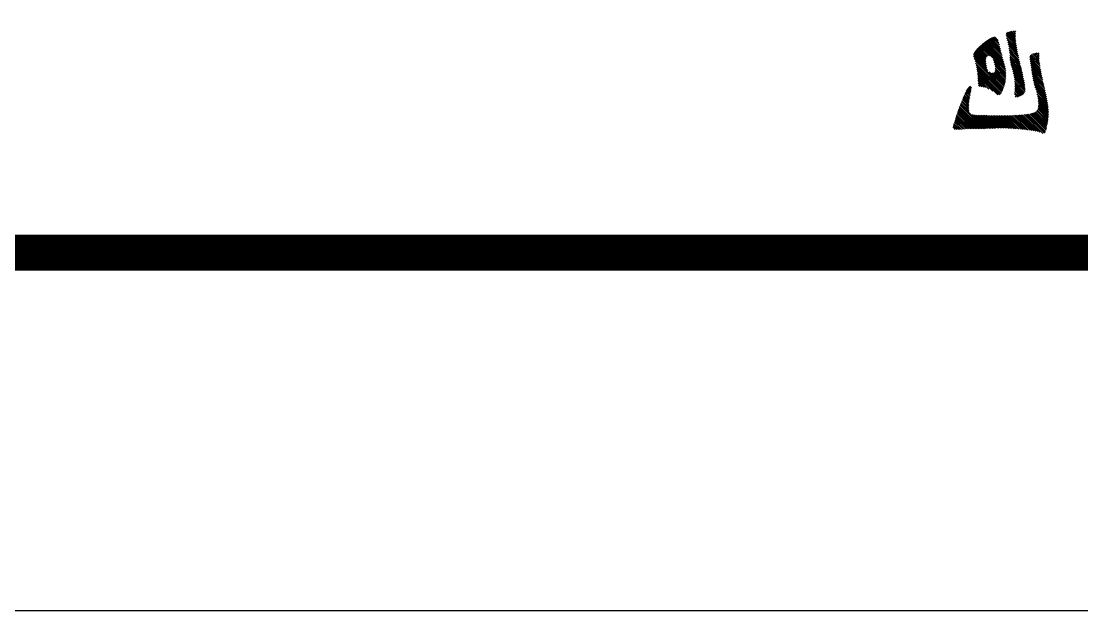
# Model space of a CAD drawing. Extents: x -144902 to 588294, y -160863 to 65494.
# Drawn here: x 153652 to 156611, y -84945 to -83298 of the extents above; entities that cross this region are included whole.
import ezdxf

# ---------------------------------------------------------------- set-up
doc = ezdxf.new("R2010")
doc.units = 0
doc.header["$LTSCALE"] = 100
for name, color, linetype in [('1508', 2, 'CONTINUOUS'), ('DQ', 7, 'CONTINUOUS'), ('tk', 7, 'CONTINUOUS'), ('tk图框', 7, 'CONTINUOUS')]:
    doc.layers.add(name, color=color, linetype=linetype)

# ---------------------------------------------------------------- blocks, each defined once
blk = doc.blocks.new('A$C00BC0004')
at = {"layer": 'DQ', "color": 2}
for p, q in [((-545.1, -2100.6), (-515.4, -2070.9)), ((-540.1, -2100), (-509.9, -2069.8)), ((-534.7, -2099.1), (-504.3, -2068.7)), ((-529, -2098), (-498.7, -2067.6)), ((-523.6, -2097), (-493, -2066.4)), ((-518.5, -2096.4), (-487.3, -2065.2)), ((-513.5, -2095.9), (-481.5, -2063.9)), ((-508.5, -2095.4), (-475.7, -2062.7)), ((-503.4, -2094.8), (-469.9, -2061.3)), ((-498.2, -2094), (-464.1, -2060)), ((-492.7, -2093.1), (-458.3, -2058.7)), ((-487.2, -2092), (-452.5, -2057.4)), ((-481.4, -2090.8), (-446.8, -2056.1)), ((-475.5, -2089.3), (-441.1, -2054.9)), ((-469.3, -2087.7), (-435.5, -2053.8)), ((-463, -2085.8), (-429.9, -2052.7)), ((-456.5, -2083.8), (-424.4, -2051.7)), ((-450.1, -2081.9), (-419, -2050.8)), ((-444, -2080.3), (-413.7, -2050)), ((-438, -2078.8), (-408.5, -2049.3)), ((-432.3, -2077.6), (-403.4, -2048.7)), ((-427.2, -2076.9), (-398.5, -2048.3)), ((-422.3, -2076.6), (-393.8, -2048.1)), ((-417.7, -2076.4), (-389.4, -2048.1)), ((-413.2, -2076.4), (-385, -2048.2)), ((-408.9, -2076.6), (-380.7, -2048.4)), ((-405, -2077.2), (-376.5, -2048.8)), ((-401.5, -2078.2), (-372.4, -2049.1)), ((-398.5, -2079.7), (-368.4, -2049.6)), ((-395.9, -2081.6), (-364.5, -2050.2)), ((-393.7, -2083.9), (-360.6, -2050.8)), ((-392, -2086.7), (-356.9, -2051.5)), ((-390.7, -2089.8), (-353.2, -2052.3)), ((-389.6, -2093.3), (-349.5, -2053.2)), ((-388.7, -2096.8), (-345.9, -2054)), ((-387.9, -2100.5), (-342.3, -2055)), ((-387.2, -2104.4), (-338.9, -2056)), ((-386.6, -2108.3), (-335.8, -2057.4)), ((-386.1, -2112.2), (-333.6, -2059.7)), ((-385.7, -2116.3), (-333.2, -2063.8)), ((-558.3, -2077.8), (-554.9, -2074.5)), ((-558.2, -2082.2), (-550.3, -2074.3)), ((-557.5, -2086), (-546, -2074.5)), ((-556.5, -2089.5), (-541.4, -2074.4)), ((-555.4, -2093), (-536.5, -2074)), ((-554, -2096), (-531.4, -2073.4)), ((-551.9, -2098.4), (-526.1, -2072.6)), ((-549.1, -2100.1), (-520.8, -2071.8)), ((-385.3, -2120.4), (-337, -2072.1)), ((-384.9, -2124.5), (-338.7, -2078.2)), ((-384.6, -2128.7), (-339.7, -2083.8)), ((-384.4, -2132.9), (-340.6, -2089.1)), ((-384.1, -2137.1), (-341.3, -2094.3)), ((-383.9, -2141.4), (-342, -2099.5)), ((-566, -2157.4), (-538.1, -2129.5)), ((-560.8, -2156.7), (-532.2, -2128.1)), ((-555.9, -2156.2), (-526.3, -2126.7)), ((-551, -2155.9), (-520.4, -2125.2)), ((-546.4, -2155.8), (-514.4, -2123.8)), ((-541.8, -2155.6), (-508.5, -2122.4)), ((-536.8, -2155.1), (-502.7, -2121)), ((-531.4, -2154.2), (-496.9, -2119.7)), ((-525.7, -2153), (-491.2, -2118.5)), ((-519.6, -2151.4), (-485.6, -2117.4)), ((-513.3, -2149.6), (-480, -2116.3)), ((-507, -2147.8), (-474.5, -2115.3)), ((-501, -2146.3), (-469.2, -2114.5)), ((-495.3, -2145), (-464, -2113.8)), ((-489.8, -2144), (-459, -2113.3)), ((-484.5, -2143.2), (-454.2, -2113)), ((-479.4, -2142.6), (-450.1, -2113.3)), ((-474.4, -2142.2), (-446.9, -2114.6)), ((-469.6, -2141.8), (-444.3, -2116.5)), ((-465, -2141.7), (-442.1, -2118.9)), ((-460.4, -2141.6), (-440.3, -2121.5)), ((-456.1, -2141.8), (-438.7, -2124.4)), ((-451.9, -2142.1), (-437.3, -2127.5)), ((-383.7, -2145.7), (-342.6, -2104.6)), ((-383.5, -2150), (-343.1, -2109.6)), ((-383.4, -2154.4), (-343.7, -2114.7)), ((-383.3, -2158.8), (-344.2, -2119.6)), ((-383.2, -2163.2), (-344.6, -2124.6)), ((-383.2, -2167.7), (-345.1, -2129.6)), ((-619.4, -2148), (-611.1, -2139.7)), ((-619.3, -2143.4), (-615.8, -2139.9)), ((-618.7, -2151.8), (-607, -2140)), ((-617.9, -2155.4), (-602.6, -2140.1)), ((-617, -2159), (-597.9, -2139.9)), ((-615.9, -2162.4), (-593, -2139.5)), ((-614.1, -2165.1), (-587.9, -2138.9)), ((-611.1, -2166.6), (-582.7, -2138.2)), ((-606.2, -2166.2), (-577.4, -2137.4)), ((-600.5, -2164.9), (-572, -2136.5)), ((-594.3, -2163.2), (-566.5, -2135.5)), ((-588.2, -2161.6), (-561, -2134.4)), ((-582.4, -2160.3), (-555.3, -2133.3)), ((-576.8, -2159.2), (-549.6, -2132)), ((-571.3, -2158.3), (-543.9, -2130.8)), ((-447.8, -2142.5), (-436, -2130.6)), ((-443.3, -2142.5), (-434.8, -2133.9)), ((-437.6, -2141.2), (-434.9, -2138.5)), ((-383.3, -2185.7), (-346.6, -2149)), ((-383.3, -2190.2), (-346.9, -2153.8)), ((-383.3, -2194.8), (-347.2, -2158.6)), ((-383.2, -2172.2), (-345.5, -2134.5)), ((-383.2, -2176.7), (-345.9, -2139.4)), ((-383.2, -2181.2), (-346.3, -2144.2)), ((-602.8, -2198.7), (-592.6, -2188.5)), ((-602.3, -2202.7), (-586, -2186.3)), ((-601.1, -2205.9), (-580.1, -2185)), ((-599.6, -2208.9), (-574.4, -2183.8)), ((-598, -2211.8), (-568.5, -2182.3)), ((-596.3, -2214.6), (-562.5, -2180.8)), ((-594.5, -2217.4), (-556.4, -2179.2)), ((-592.7, -2220), (-550.3, -2177.6)), ((-590.9, -2222.7), (-544.2, -2176)), ((-589, -2225.3), (-538, -2174.3)), ((-587, -2227.8), (-531.9, -2172.7)), ((-585, -2230.3), (-525.7, -2171)), ((-583, -2232.8), (-519.5, -2169.3)), ((-581, -2235.2), (-513.6, -2167.9)), ((-578.9, -2237.7), (-508.4, -2167.2)), ((-542.8, -2255.5), (-460.7, -2173.4)), ((-539.6, -2202.8), (-503.6, -2166.8)), ((-535.8, -2252.9), (-457.5, -2174.6)), ((-532.7, -2200.5), (-498.9, -2166.7)), ((-529.7, -2251.3), (-454.3, -2175.9)), ((-526.3, -2198.5), (-494.5, -2166.7)), ((-523.9, -2250), (-451.1, -2177.2)), ((-520.5, -2197.2), (-490.2, -2166.9)), ((-518.4, -2249), (-448, -2178.6)), ((-515.3, -2196.5), (-486.1, -2167.3)), ((-513, -2248.1), (-445, -2180.1)), ((-510.8, -2196.5), (-482.1, -2167.8)), ((-507.6, -2247.2), (-442.4, -2181.9)), ((-507, -2197.2), (-478.3, -2168.4)), ((-505.2, -2213.4), (-464.1, -2172.2)), ((-504.1, -2198.8), (-474.6, -2169.2)), ((-502.4, -2246.4), (-440.7, -2184.8)), ((-502.2, -2201.4), (-471, -2170.2)), ((-502.1, -2205.8), (-467.5, -2171.2)), ((-497.3, -2245.8), (-440.6, -2189.1)), ((-383.7, -2222), (-347.8, -2186.2)), ((-383.6, -2217.5), (-347.9, -2181.7)), ((-383.5, -2208.4), (-347.7, -2172.6)), ((-383.5, -2212.9), (-347.8, -2177.2)), ((-383.4, -2199.3), (-347.4, -2163.3)), ((-383.4, -2203.8), (-347.6, -2168)), ((-576.8, -2240), (-549.9, -2213.1)), ((-574.6, -2242.3), (-549.3, -2217.1)), ((-549.2, -2257.3), (-508.9, -2217)), ((-492.3, -2245.4), (-450.7, -2203.7)), ((-487.5, -2245.1), (-456.9, -2214.4)), ((-384.8, -2254.6), (-346.7, -2216.5)), ((-384.5, -2249.8), (-346.9, -2212.2)), ((-384.2, -2245), (-347, -2207.8)), ((-384, -2240.4), (-347.2, -2203.5)), ((-383.9, -2235.7), (-347.3, -2199.2)), ((-383.8, -2231.2), (-347.5, -2194.8)), ((-383.7, -2226.6), (-347.6, -2190.5)), ((-572.4, -2244.6), (-548, -2220.2)), ((-570.1, -2246.8), (-545.5, -2222.2)), ((-567.8, -2249), (-541.8, -2223)), ((-565.4, -2251.1), (-537.5, -2223.2)), ((-562.9, -2253), (-532.7, -2222.8)), ((-560.2, -2254.8), (-527.6, -2222.2)), ((-557.2, -2256.3), (-522.3, -2221.4)), ((-553.8, -2257.4), (-516.6, -2220.3)), ((-482.9, -2244.9), (-461.5, -2223.5)), ((-478.2, -2244.7), (-462.3, -2228.9)), ((-473.3, -2244.3), (-462.8, -2233.8)), ((-467.7, -2243.2), (-463.9, -2239.4)), ((-414.8, -2293.6), (-346.4, -2225.2)), ((-411.6, -2294.9), (-346.3, -2229.6)), ((-408.4, -2296.1), (-346.2, -2234)), ((-405.1, -2297.3), (-346.2, -2238.4)), ((-401.8, -2298.6), (-346.1, -2242.8)), ((-398.6, -2299.8), (-346.1, -2247.3)), ((-385.8, -2260.1), (-346.6, -2220.8)), ((-464.9, -2267.4), (-460.8, -2263.2)), ((-463.1, -2270.1), (-456.5, -2263.5)), ((-460.8, -2272.2), (-452.8, -2264.2)), ((-458.2, -2274.1), (-449.1, -2265)), ((-455.5, -2275.8), (-445.3, -2265.7)), ((-452.6, -2277.4), (-441.5, -2266.4)), ((-449.5, -2278.9), (-437.7, -2267.1)), ((-446.5, -2280.4), (-433.9, -2267.7)), ((-443.4, -2281.8), (-430, -2268.4)), ((-440.3, -2283.1), (-426.1, -2269)), ((-437.2, -2284.5), (-422.2, -2269.5)), ((-434, -2285.8), (-418.2, -2270)), ((-430.8, -2287.1), (-414.1, -2270.4)), ((-427.6, -2288.4), (-409.8, -2270.7)), ((-424.4, -2289.7), (-405.4, -2270.7)), ((-421.2, -2291), (-400.7, -2270.5)), ((-418, -2292.3), (-395.5, -2269.8)), ((-395.3, -2301), (-346.1, -2251.8)), ((-391.9, -2302.1), (-346.1, -2256.2)), ((-388.6, -2303.3), (-346, -2260.7)), ((-385.2, -2304.4), (-346, -2265.2)), ((-381.8, -2305.5), (-345.9, -2269.6)), ((-378.4, -2306.6), (-345.8, -2273.9)), ((-374.9, -2307.5), (-345.6, -2278.2)), ((-371.4, -2308.6), (-345.3, -2282.4)), ((-368, -2309.6), (-344.9, -2286.6)), ((-364.6, -2310.7), (-344.5, -2290.6)), ((-361.2, -2311.8), (-344.2, -2294.8)), ((-357.9, -2313), (-343.9, -2299)), ((-354.7, -2314.3), (-343.8, -2303.4)), ((-351.4, -2315.4), (-344.3, -2308.3))]:
    blk.add_line(p, q, dxfattribs=at)
blk = doc.blocks.new('A1tk')
at = {"layer": 'tk', "color": 5}
blk.add_lwpolyline([(0, 0), (0, 59400), (84100, 59400), (84100, 0)], close=True, dxfattribs=at)
at = {"layer": 'tk', "const_width": 100}
blk.add_lwpolyline([(2500, 1000), (83100, 1000), (83100, 58400), (2500, 58400)], close=True, dxfattribs=at)
at = {"layer": 'tk图框'}
blk.add_blockref('A$C00BC0004', (83100, 58400), dxfattribs=at)

msp = doc.modelspace()

# ---------------------------------------------------------------- block references
at = {"layer": '1508', "rotation": 270}
msp.add_blockref('A1tk', (100166.634, -844.592), dxfattribs=at)

doc.saveas('drawing.dxf')
